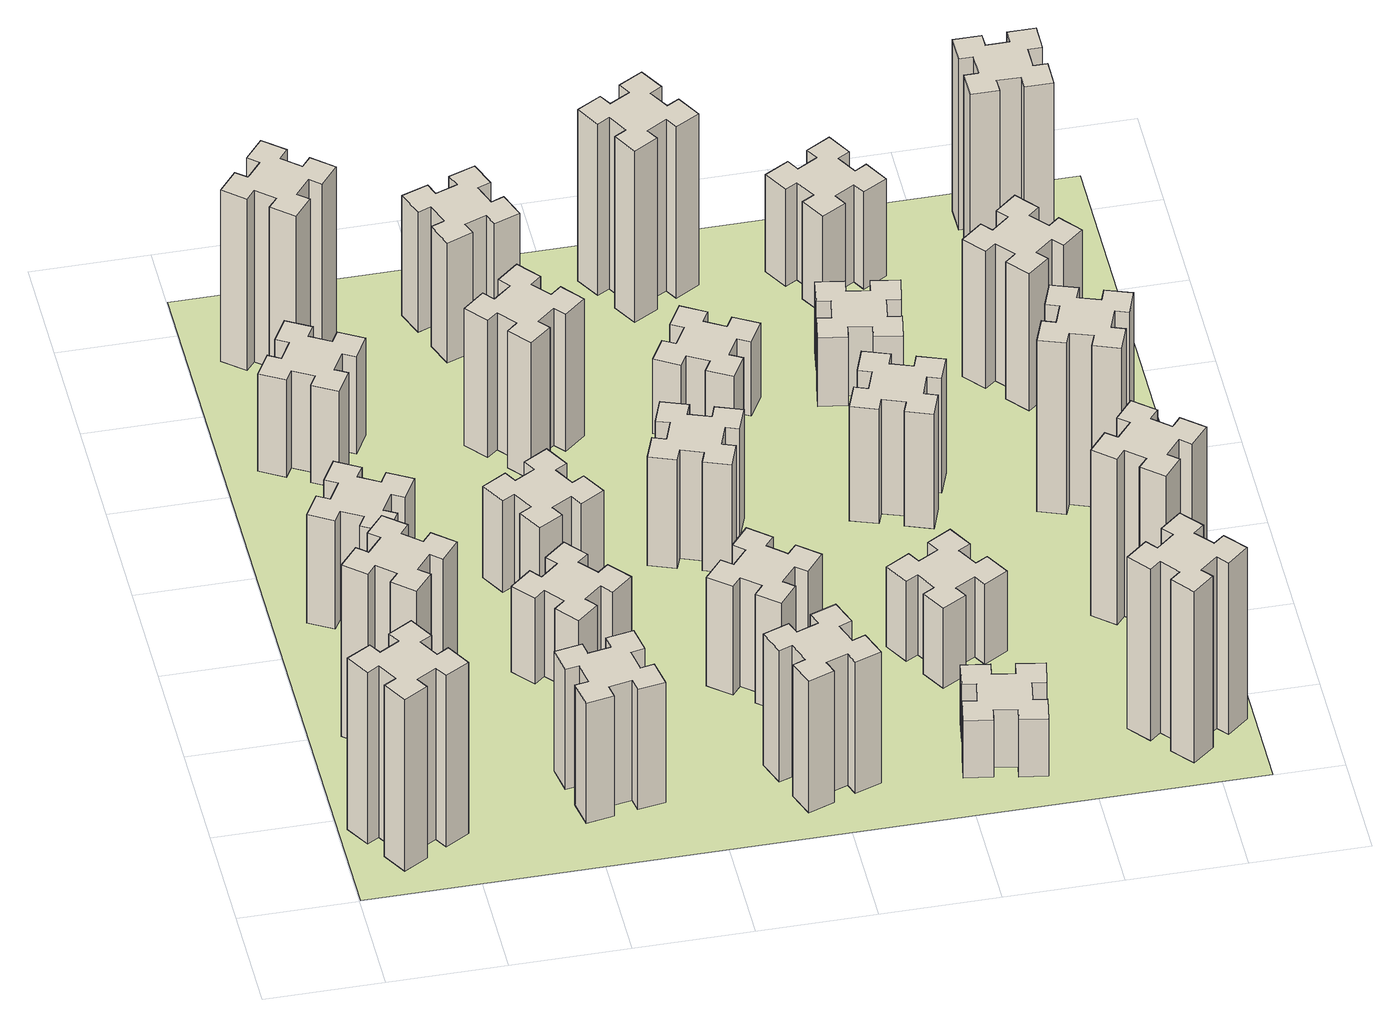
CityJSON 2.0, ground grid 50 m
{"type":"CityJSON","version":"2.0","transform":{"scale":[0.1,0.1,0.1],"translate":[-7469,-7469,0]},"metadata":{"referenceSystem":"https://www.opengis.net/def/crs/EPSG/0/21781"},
"CityObjects":{
"building1":{"type":"Building","attributes":{"class":"1000","function":"1000","usage":"1000","yearOfConstruction":2016,"roofType":"1000","measuredHeight":90,"storeysAboveGround":30,"storeysBelowGround":0},"geometry":[{"type":"Solid","lod":"1","boundaries":[[[[0,1,2,3,4,5,6,7,8,9,10,11,12,13,14,15,16,17,18,19]],[[17,16,20,21]],[[16,15,22,20]],[[15,14,23,22]],[[14,13,24,23]],[[13,12,25,24]],[[12,11,26,25]],[[11,10,27,26]],[[10,9,28,27]],[[9,8,29,28]],[[8,7,30,29]],[[7,6,31,30]],[[6,5,32,31]],[[5,4,33,32]],[[4,3,34,33]],[[3,2,35,34]],[[2,1,36,35]],[[1,0,37,36]],[[0,19,38,37]],[[19,18,39,38]],[[18,17,21,39]],[[24,25,26,27,28,29,30,31,32,33,34,35,36,37,38,39,21,20,22,23]]]]}]},
"building2":{"type":"Building","attributes":{"class":"1000","function":"1000","usage":"1000","yearOfConstruction":2016,"roofType":"1000","measuredHeight":90,"storeysAboveGround":30,"storeysBelowGround":0},"geometry":[{"type":"Solid","lod":"1","boundaries":[[[[40,41,42,43,44,45,46,47,48,49,50,51,52,53,54,55,56,57,58,59]],[[57,56,60,61]],[[56,55,62,60]],[[55,54,63,62]],[[54,53,64,63]],[[53,52,65,64]],[[52,51,66,65]],[[51,50,67,66]],[[50,49,68,67]],[[49,48,69,68]],[[48,47,70,69]],[[47,46,71,70]],[[46,45,72,71]],[[45,44,73,72]],[[44,43,74,73]],[[43,42,75,74]],[[42,41,76,75]],[[41,40,77,76]],[[40,59,78,77]],[[59,58,79,78]],[[58,57,61,79]],[[64,65,66,67,68,69,70,71,72,73,74,75,76,77,78,79,61,60,62,63]]]]}]},
"building3":{"type":"Building","attributes":{"class":"1000","function":"1000","usage":"1000","yearOfConstruction":2016,"roofType":"1000","measuredHeight":57,"storeysAboveGround":30,"storeysBelowGround":0},"geometry":[{"type":"Solid","lod":"1","boundaries":[[[[80,81,82,83,84,85,86,87,88,89,90,91,92,93,94,95,96,97,98,99]],[[97,96,100,101]],[[96,95,102,100]],[[95,94,103,102]],[[94,93,104,103]],[[93,92,105,104]],[[92,91,106,105]],[[91,90,107,106]],[[90,89,108,107]],[[89,88,109,108]],[[88,87,110,109]],[[87,86,111,110]],[[86,85,112,111]],[[85,84,113,112]],[[84,83,114,113]],[[83,82,115,114]],[[82,81,116,115]],[[81,80,117,116]],[[80,99,118,117]],[[99,98,119,118]],[[98,97,101,119]],[[104,105,106,107,108,109,110,111,112,113,114,115,116,117,118,119,101,100,102,103]]]]}]},
"building4":{"type":"Building","attributes":{"class":"1000","function":"1000","usage":"1000","yearOfConstruction":2016,"roofType":"1000","measuredHeight":51,"storeysAboveGround":30,"storeysBelowGround":0},"geometry":[{"type":"Solid","lod":"1","boundaries":[[[[120,121,122,123,124,125,126,127,128,129,130,131,132,133,134,135,136,137,138,139]],[[137,136,140,141]],[[136,135,142,140]],[[135,134,143,142]],[[134,133,144,143]],[[133,132,145,144]],[[132,131,146,145]],[[131,130,147,146]],[[130,129,148,147]],[[129,128,149,148]],[[128,127,150,149]],[[127,126,151,150]],[[126,125,152,151]],[[125,124,153,152]],[[124,123,154,153]],[[123,122,155,154]],[[122,121,156,155]],[[121,120,157,156]],[[120,139,158,157]],[[139,138,159,158]],[[138,137,141,159]],[[144,145,146,147,148,149,150,151,152,153,154,155,156,157,158,159,141,140,142,143]]]]}]},
"building5":{"type":"Building","attributes":{"class":"1000","function":"1000","usage":"1000","yearOfConstruction":2016,"roofType":"1000","measuredHeight":63,"storeysAboveGround":30,"storeysBelowGround":0},"geometry":[{"type":"Solid","lod":"1","boundaries":[[[[160,161,162,163,164,165,166,167,168,169,170,171,172,173,174,175,176,177,178,179]],[[177,176,180,181]],[[176,175,182,180]],[[175,174,183,182]],[[174,173,184,183]],[[173,172,185,184]],[[172,171,186,185]],[[171,170,187,186]],[[170,169,188,187]],[[169,168,189,188]],[[168,167,190,189]],[[167,166,191,190]],[[166,165,192,191]],[[165,164,193,192]],[[164,163,194,193]],[[163,162,195,194]],[[162,161,196,195]],[[161,160,197,196]],[[160,179,198,197]],[[179,178,199,198]],[[178,177,181,199]],[[184,185,186,187,188,189,190,191,192,193,194,195,196,197,198,199,181,180,182,183]]]]}]},
"building6":{"type":"Building","attributes":{"class":"1000","function":"1000","usage":"1000","yearOfConstruction":2016,"roofType":"1000","measuredHeight":90,"storeysAboveGround":30,"storeysBelowGround":0},"geometry":[{"type":"Solid","lod":"1","boundaries":[[[[200,201,202,203,204,205,206,207,208,209,210,211,212,213,214,215,216,217,218,219]],[[217,216,220,221]],[[216,215,222,220]],[[215,214,223,222]],[[214,213,224,223]],[[213,212,225,224]],[[212,211,226,225]],[[211,210,227,226]],[[210,209,228,227]],[[209,208,229,228]],[[208,207,230,229]],[[207,206,231,230]],[[206,205,232,231]],[[205,204,233,232]],[[204,203,234,233]],[[203,202,235,234]],[[202,201,236,235]],[[201,200,237,236]],[[200,219,238,237]],[[219,218,239,238]],[[218,217,221,239]],[[224,225,226,227,228,229,230,231,232,233,234,235,236,237,238,239,221,220,222,223]]]]}]},
"building7":{"type":"Building","attributes":{"class":"1000","function":"1000","usage":"1000","yearOfConstruction":2016,"roofType":"1000","measuredHeight":45,"storeysAboveGround":30,"storeysBelowGround":0},"geometry":[{"type":"Solid","lod":"1","boundaries":[[[[240,241,242,243,244,245,246,247,248,249,250,251,252,253,254,255,256,257,258,259]],[[257,256,260,261]],[[256,255,262,260]],[[255,254,263,262]],[[254,253,264,263]],[[253,252,265,264]],[[252,251,266,265]],[[251,250,267,266]],[[250,249,268,267]],[[249,248,269,268]],[[248,247,270,269]],[[247,246,271,270]],[[246,245,272,271]],[[245,244,273,272]],[[244,243,274,273]],[[243,242,275,274]],[[242,241,276,275]],[[241,240,277,276]],[[240,259,278,277]],[[259,258,279,278]],[[258,257,261,279]],[[264,265,266,267,268,269,270,271,272,273,274,275,276,277,278,279,261,260,262,263]]]]}]},
"building8":{"type":"Building","attributes":{"class":"1000","function":"1000","usage":"1000","yearOfConstruction":2016,"roofType":"1000","measuredHeight":48,"storeysAboveGround":30,"storeysBelowGround":0},"geometry":[{"type":"Solid","lod":"1","boundaries":[[[[280,281,282,283,284,285,286,287,288,289,290,291,292,293,294,295,296,297,298,299]],[[297,296,300,301]],[[296,295,302,300]],[[295,294,303,302]],[[294,293,304,303]],[[293,292,305,304]],[[292,291,306,305]],[[291,290,307,306]],[[290,289,308,307]],[[289,288,309,308]],[[288,287,310,309]],[[287,286,311,310]],[[286,285,312,311]],[[285,284,313,312]],[[284,283,314,313]],[[283,282,315,314]],[[282,281,316,315]],[[281,280,317,316]],[[280,299,318,317]],[[299,298,319,318]],[[298,297,301,319]],[[304,305,306,307,308,309,310,311,312,313,314,315,316,317,318,319,301,300,302,303]]]]}]},
"building9":{"type":"Building","attributes":{"class":"1000","function":"1000","usage":"1000","yearOfConstruction":2016,"roofType":"1000","measuredHeight":72,"storeysAboveGround":30,"storeysBelowGround":0},"geometry":[{"type":"Solid","lod":"1","boundaries":[[[[320,321,322,323,324,325,326,327,328,329,330,331,332,333,334,335,336,337,338,339]],[[337,336,340,341]],[[336,335,342,340]],[[335,334,343,342]],[[334,333,344,343]],[[333,332,345,344]],[[332,331,346,345]],[[331,330,347,346]],[[330,329,348,347]],[[329,328,349,348]],[[328,327,350,349]],[[327,326,351,350]],[[326,325,352,351]],[[325,324,353,352]],[[324,323,354,353]],[[323,322,355,354]],[[322,321,356,355]],[[321,320,357,356]],[[320,339,358,357]],[[339,338,359,358]],[[338,337,341,359]],[[344,345,346,347,348,349,350,351,352,353,354,355,356,357,358,359,341,340,342,343]]]]}]},
"building10":{"type":"Building","attributes":{"class":"1000","function":"1000","usage":"1000","yearOfConstruction":2016,"roofType":"1000","measuredHeight":69,"storeysAboveGround":30,"storeysBelowGround":0},"geometry":[{"type":"Solid","lod":"1","boundaries":[[[[360,361,362,363,364,365,366,367,368,369,370,371,372,373,374,375,376,377,378,379]],[[377,376,380,381]],[[376,375,382,380]],[[375,374,383,382]],[[374,373,384,383]],[[373,372,385,384]],[[372,371,386,385]],[[371,370,387,386]],[[370,369,388,387]],[[369,368,389,388]],[[368,367,390,389]],[[367,366,391,390]],[[366,365,392,391]],[[365,364,393,392]],[[364,363,394,393]],[[363,362,395,394]],[[362,361,396,395]],[[361,360,397,396]],[[360,379,398,397]],[[379,378,399,398]],[[378,377,381,399]],[[384,385,386,387,388,389,390,391,392,393,394,395,396,397,398,399,381,380,382,383]]]]}]},
"building11":{"type":"Building","attributes":{"class":"1000","function":"1000","usage":"1000","yearOfConstruction":2016,"roofType":"1000","measuredHeight":63,"storeysAboveGround":30,"storeysBelowGround":0},"geometry":[{"type":"Solid","lod":"1","boundaries":[[[[400,401,402,403,404,405,406,407,408,409,410,411,412,413,414,415,416,417,418,419]],[[417,416,420,421]],[[416,415,422,420]],[[415,414,423,422]],[[414,413,424,423]],[[413,412,425,424]],[[412,411,426,425]],[[411,410,427,426]],[[410,409,428,427]],[[409,408,429,428]],[[408,407,430,429]],[[407,406,431,430]],[[406,405,432,431]],[[405,404,433,432]],[[404,403,434,433]],[[403,402,435,434]],[[402,401,436,435]],[[401,400,437,436]],[[400,419,438,437]],[[419,418,439,438]],[[418,417,421,439]],[[424,425,426,427,428,429,430,431,432,433,434,435,436,437,438,439,421,420,422,423]]]]}]},
"building12":{"type":"Building","attributes":{"class":"1000","function":"1000","usage":"1000","yearOfConstruction":2016,"roofType":"1000","measuredHeight":57,"storeysAboveGround":30,"storeysBelowGround":0},"geometry":[{"type":"Solid","lod":"1","boundaries":[[[[440,441,442,443,444,445,446,447,448,449,450,451,452,453,454,455,456,457,458,459]],[[457,456,460,461]],[[456,455,462,460]],[[455,454,463,462]],[[454,453,464,463]],[[453,452,465,464]],[[452,451,466,465]],[[451,450,467,466]],[[450,449,468,467]],[[449,448,469,468]],[[448,447,470,469]],[[447,446,471,470]],[[446,445,472,471]],[[445,444,473,472]],[[444,443,474,473]],[[443,442,475,474]],[[442,441,476,475]],[[441,440,477,476]],[[440,459,478,477]],[[459,458,479,478]],[[458,457,461,479]],[[464,465,466,467,468,469,470,471,472,473,474,475,476,477,478,479,461,460,462,463]]]]}]},
"building13":{"type":"Building","attributes":{"class":"1000","function":"1000","usage":"1000","yearOfConstruction":2016,"roofType":"1000","measuredHeight":57,"storeysAboveGround":30,"storeysBelowGround":0},"geometry":[{"type":"Solid","lod":"1","boundaries":[[[[480,481,482,483,484,485,486,487,488,489,490,491,492,493,494,495,496,497,498,499]],[[497,496,500,501]],[[496,495,502,500]],[[495,494,503,502]],[[494,493,504,503]],[[493,492,505,504]],[[492,491,506,505]],[[491,490,507,506]],[[490,489,508,507]],[[489,488,509,508]],[[488,487,510,509]],[[487,486,511,510]],[[486,485,512,511]],[[485,484,513,512]],[[484,483,514,513]],[[483,482,515,514]],[[482,481,516,515]],[[481,480,517,516]],[[480,499,518,517]],[[499,498,519,518]],[[498,497,501,519]],[[504,505,506,507,508,509,510,511,512,513,514,515,516,517,518,519,501,500,502,503]]]]}]},
"building14":{"type":"Building","attributes":{"class":"1000","function":"1000","usage":"1000","yearOfConstruction":2016,"roofType":"1000","measuredHeight":39,"storeysAboveGround":30,"storeysBelowGround":0},"geometry":[{"type":"Solid","lod":"1","boundaries":[[[[520,521,522,523,524,525,526,527,528,529,530,531,532,533,534,535,536,537,538,539]],[[537,536,540,541]],[[536,535,542,540]],[[535,534,543,542]],[[534,533,544,543]],[[533,532,545,544]],[[532,531,546,545]],[[531,530,547,546]],[[530,529,548,547]],[[529,528,549,548]],[[528,527,550,549]],[[527,526,551,550]],[[526,525,552,551]],[[525,524,553,552]],[[524,523,554,553]],[[523,522,555,554]],[[522,521,556,555]],[[521,520,557,556]],[[520,539,558,557]],[[539,538,559,558]],[[538,537,541,559]],[[544,545,546,547,548,549,550,551,552,553,554,555,556,557,558,559,541,540,542,543]]]]}]},
"building15":{"type":"Building","attributes":{"class":"1000","function":"1000","usage":"1000","yearOfConstruction":2016,"roofType":"1000","measuredHeight":30,"storeysAboveGround":30,"storeysBelowGround":0},"geometry":[{"type":"Solid","lod":"1","boundaries":[[[[560,561,562,563,564,565,566,567,568,569,570,571,572,573,574,575,576,577,578,579]],[[577,576,580,581]],[[576,575,582,580]],[[575,574,583,582]],[[574,573,584,583]],[[573,572,585,584]],[[572,571,586,585]],[[571,570,587,586]],[[570,569,588,587]],[[569,568,589,588]],[[568,567,590,589]],[[567,566,591,590]],[[566,565,592,591]],[[565,564,593,592]],[[564,563,594,593]],[[563,562,595,594]],[[562,561,596,595]],[[561,560,597,596]],[[560,579,598,597]],[[579,578,599,598]],[[578,577,581,599]],[[584,585,586,587,588,589,590,591,592,593,594,595,596,597,598,599,581,580,582,583]]]]}]},
"building16":{"type":"Building","attributes":{"class":"1000","function":"1000","usage":"1000","yearOfConstruction":2016,"roofType":"1000","measuredHeight":90,"storeysAboveGround":30,"storeysBelowGround":0},"geometry":[{"type":"Solid","lod":"1","boundaries":[[[[600,601,602,603,604,605,606,607,608,609,610,611,612,613,614,615,616,617,618,619]],[[617,616,620,621]],[[616,615,622,620]],[[615,614,623,622]],[[614,613,624,623]],[[613,612,625,624]],[[612,611,626,625]],[[611,610,627,626]],[[610,609,628,627]],[[609,608,629,628]],[[608,607,630,629]],[[607,606,631,630]],[[606,605,632,631]],[[605,604,633,632]],[[604,603,634,633]],[[603,602,635,634]],[[602,601,636,635]],[[601,600,637,636]],[[600,619,638,637]],[[619,618,639,638]],[[618,617,621,639]],[[624,625,626,627,628,629,630,631,632,633,634,635,636,637,638,639,621,620,622,623]]]]}]},
"building17":{"type":"Building","attributes":{"class":"1000","function":"1000","usage":"1000","yearOfConstruction":2016,"roofType":"1000","measuredHeight":42,"storeysAboveGround":30,"storeysBelowGround":0},"geometry":[{"type":"Solid","lod":"1","boundaries":[[[[640,641,642,643,644,645,646,647,648,649,650,651,652,653,654,655,656,657,658,659]],[[657,656,660,661]],[[656,655,662,660]],[[655,654,663,662]],[[654,653,664,663]],[[653,652,665,664]],[[652,651,666,665]],[[651,650,667,666]],[[650,649,668,667]],[[649,648,669,668]],[[648,647,670,669]],[[647,646,671,670]],[[646,645,672,671]],[[645,644,673,672]],[[644,643,674,673]],[[643,642,675,674]],[[642,641,676,675]],[[641,640,677,676]],[[640,659,678,677]],[[659,658,679,678]],[[658,657,661,679]],[[664,665,666,667,668,669,670,671,672,673,674,675,676,677,678,679,661,660,662,663]]]]}]},
"building18":{"type":"Building","attributes":{"class":"1000","function":"1000","usage":"1000","yearOfConstruction":2016,"roofType":"1000","measuredHeight":60,"storeysAboveGround":30,"storeysBelowGround":0},"geometry":[{"type":"Solid","lod":"1","boundaries":[[[[680,681,682,683,684,685,686,687,688,689,690,691,692,693,694,695,696,697,698,699]],[[697,696,700,701]],[[696,695,702,700]],[[695,694,703,702]],[[694,693,704,703]],[[693,692,705,704]],[[692,691,706,705]],[[691,690,707,706]],[[690,689,708,707]],[[689,688,709,708]],[[688,687,710,709]],[[687,686,711,710]],[[686,685,712,711]],[[685,684,713,712]],[[684,683,714,713]],[[683,682,715,714]],[[682,681,716,715]],[[681,680,717,716]],[[680,699,718,717]],[[699,698,719,718]],[[698,697,701,719]],[[704,705,706,707,708,709,710,711,712,713,714,715,716,717,718,719,701,700,702,703]]]]}]},
"building19":{"type":"Building","attributes":{"class":"1000","function":"1000","usage":"1000","yearOfConstruction":2016,"roofType":"1000","measuredHeight":36,"storeysAboveGround":30,"storeysBelowGround":0},"geometry":[{"type":"Solid","lod":"1","boundaries":[[[[720,721,722,723,724,725,726,727,728,729,730,731,732,733,734,735,736,737,738,739]],[[737,736,740,741]],[[736,735,742,740]],[[735,734,743,742]],[[734,733,744,743]],[[733,732,745,744]],[[732,731,746,745]],[[731,730,747,746]],[[730,729,748,747]],[[729,728,749,748]],[[728,727,750,749]],[[727,726,751,750]],[[726,725,752,751]],[[725,724,753,752]],[[724,723,754,753]],[[723,722,755,754]],[[722,721,756,755]],[[721,720,757,756]],[[720,739,758,757]],[[739,738,759,758]],[[738,737,741,759]],[[744,745,746,747,748,749,750,751,752,753,754,755,756,757,758,759,741,740,742,743]]]]}]},
"building20":{"type":"Building","attributes":{"class":"1000","function":"1000","usage":"1000","yearOfConstruction":2016,"roofType":"1000","measuredHeight":90,"storeysAboveGround":30,"storeysBelowGround":0},"geometry":[{"type":"Solid","lod":"1","boundaries":[[[[760,761,762,763,764,765,766,767,768,769,770,771,772,773,774,775,776,777,778,779]],[[777,776,780,781]],[[776,775,782,780]],[[775,774,783,782]],[[774,773,784,783]],[[773,772,785,784]],[[772,771,786,785]],[[771,770,787,786]],[[770,769,788,787]],[[769,768,789,788]],[[768,767,790,789]],[[767,766,791,790]],[[766,765,792,791]],[[765,764,793,792]],[[764,763,794,793]],[[763,762,795,794]],[[762,761,796,795]],[[761,760,797,796]],[[760,779,798,797]],[[779,778,799,798]],[[778,777,781,799]],[[784,785,786,787,788,789,790,791,792,793,794,795,796,797,798,799,781,780,782,783]]]]}]},
"building21":{"type":"Building","attributes":{"class":"1000","function":"1000","usage":"1000","yearOfConstruction":2016,"roofType":"1000","measuredHeight":51,"storeysAboveGround":30,"storeysBelowGround":0},"geometry":[{"type":"Solid","lod":"1","boundaries":[[[[800,801,802,803,804,805,806,807,808,809,810,811,812,813,814,815,816,817,818,819]],[[817,816,820,821]],[[816,815,822,820]],[[815,814,823,822]],[[814,813,824,823]],[[813,812,825,824]],[[812,811,826,825]],[[811,810,827,826]],[[810,809,828,827]],[[809,808,829,828]],[[808,807,830,829]],[[807,806,831,830]],[[806,805,832,831]],[[805,804,833,832]],[[804,803,834,833]],[[803,802,835,834]],[[802,801,836,835]],[[801,800,837,836]],[[800,819,838,837]],[[819,818,839,838]],[[818,817,821,839]],[[824,825,826,827,828,829,830,831,832,833,834,835,836,837,838,839,821,820,822,823]]]]}]},
"building22":{"type":"Building","attributes":{"class":"1000","function":"1000","usage":"1000","yearOfConstruction":2016,"roofType":"1000","measuredHeight":87,"storeysAboveGround":30,"storeysBelowGround":0},"geometry":[{"type":"Solid","lod":"1","boundaries":[[[[840,841,842,843,844,845,846,847,848,849,850,851,852,853,854,855,856,857,858,859]],[[857,856,860,861]],[[856,855,862,860]],[[855,854,863,862]],[[854,853,864,863]],[[853,852,865,864]],[[852,851,866,865]],[[851,850,867,866]],[[850,849,868,867]],[[849,848,869,868]],[[848,847,870,869]],[[847,846,871,870]],[[846,845,872,871]],[[845,844,873,872]],[[844,843,874,873]],[[843,842,875,874]],[[842,841,876,875]],[[841,840,877,876]],[[840,859,878,877]],[[859,858,879,878]],[[858,857,861,879]],[[864,865,866,867,868,869,870,871,872,873,874,875,876,877,878,879,861,860,862,863]]]]}]},
"building23":{"type":"Building","attributes":{"class":"1000","function":"1000","usage":"1000","yearOfConstruction":2016,"roofType":"1000","measuredHeight":90,"storeysAboveGround":30,"storeysBelowGround":0},"geometry":[{"type":"Solid","lod":"1","boundaries":[[[[880,881,882,883,884,885,886,887,888,889,890,891,892,893,894,895,896,897,898,899]],[[897,896,900,901]],[[896,895,902,900]],[[895,894,903,902]],[[894,893,904,903]],[[893,892,905,904]],[[892,891,906,905]],[[891,890,907,906]],[[890,889,908,907]],[[889,888,909,908]],[[888,887,910,909]],[[887,886,911,910]],[[886,885,912,911]],[[885,884,913,912]],[[884,883,914,913]],[[883,882,915,914]],[[882,881,916,915]],[[881,880,917,916]],[[880,899,918,917]],[[899,898,919,918]],[[898,897,901,919]],[[904,905,906,907,908,909,910,911,912,913,914,915,916,917,918,919,901,900,902,903]]]]}]},
"building24":{"type":"Building","attributes":{"class":"1000","function":"1000","usage":"1000","yearOfConstruction":2016,"roofType":"1000","measuredHeight":72,"storeysAboveGround":30,"storeysBelowGround":0},"geometry":[{"type":"Solid","lod":"1","boundaries":[[[[920,921,922,923,924,925,926,927,928,929,930,931,932,933,934,935,936,937,938,939]],[[937,936,940,941]],[[936,935,942,940]],[[935,934,943,942]],[[934,933,944,943]],[[933,932,945,944]],[[932,931,946,945]],[[931,930,947,946]],[[930,929,948,947]],[[929,928,949,948]],[[928,927,950,949]],[[927,926,951,950]],[[926,925,952,951]],[[925,924,953,952]],[[924,923,954,953]],[[923,922,955,954]],[[922,921,956,955]],[[921,920,957,956]],[[920,939,958,957]],[[939,938,959,958]],[[938,937,941,959]],[[944,945,946,947,948,949,950,951,952,953,954,955,956,957,958,959,941,940,942,943]]]]}]},
"building25":{"type":"Building","attributes":{"class":"1000","function":"1000","usage":"1000","yearOfConstruction":2016,"roofType":"1000","measuredHeight":90,"storeysAboveGround":30,"storeysBelowGround":0},"geometry":[{"type":"Solid","lod":"1","boundaries":[[[[960,961,962,963,964,965,966,967,968,969,970,971,972,973,974,975,976,977,978,979]],[[977,976,980,981]],[[976,975,982,980]],[[975,974,983,982]],[[974,973,984,983]],[[973,972,985,984]],[[972,971,986,985]],[[971,970,987,986]],[[970,969,988,987]],[[969,968,989,988]],[[968,967,990,989]],[[967,966,991,990]],[[966,965,992,991]],[[965,964,993,992]],[[964,963,994,993]],[[963,962,995,994]],[[962,961,996,995]],[[961,960,997,996]],[[960,979,998,997]],[[979,978,999,998]],[[978,977,981,999]],[[984,985,986,987,988,989,990,991,992,993,994,995,996,997,998,999,981,980,982,983]]]]}]},
"landuse1":{"type":"LandUse","attributes":{"name":"plot1","function":"1010"},"geometry":[{"type":"MultiSurface","lod":"1","boundaries":[[[1000,1001,1002,1003]]]}]}
},
"vertices":[
[155,364,0],[205,277,0],[153,247,0],[213,143,0],[317,203,0],[287,255,0],[374,305,0],[404,253,0],[508,313,0],[448,417,0],[396,387,0],[346,474,0],[398,504,0],[338,608,0],[234,548,0],[264,496,0],[177,446,0],[147,498,0],[43,438,0],[103,334,0],[177,446,900],[147,498,900],[264,496,900],[234,548,900],[338,608,900],[398,504,900],[346,474,900],[396,387,900],[448,417,900],[508,313,900],[404,253,900],[374,305,900],[287,255,900],[317,203,900],[213,143,900],[153,247,900],[205,277,900],[155,364,900],[103,334,900],[43,438,900],
[484,1067,0],[408,1132,0],[446,1178,0],[354,1255,0],[277,1163,0],[323,1124,0],[259,1048,0],[213,1086,0],[136,994,0],[228,917,0],[266,963,0],[343,899,0],[304,853,0],[396,776,0],[473,868,0],[427,906,0],[492,983,0],[538,944,0],[615,1036,0],[523,1113,0],[492,983,900],[538,944,900],[427,906,900],[473,868,900],[396,776,900],[304,853,900],[343,899,900],[266,963,900],[228,917,900],[136,994,900],[213,1086,900],[259,1048,900],[323,1124,900],[277,1163,900],[354,1255,900],[446,1178,900],[408,1132,900],[484,1067,900],[523,1113,900],[615,1036,900],
[474,1826,0],[387,1876,0],[417,1928,0],[313,1988,0],[253,1884,0],[305,1854,0],[255,1767,0],[203,1797,0],[143,1693,0],[247,1633,0],[277,1685,0],[364,1635,0],[334,1583,0],[438,1523,0],[498,1627,0],[446,1657,0],[496,1744,0],[548,1714,0],[608,1818,0],[504,1878,0],[496,1744,570],[548,1714,570],[446,1657,570],[498,1627,570],[438,1523,570],[334,1583,570],[364,1635,570],[277,1685,570],[247,1633,570],[143,1693,570],[203,1797,570],[255,1767,570],[305,1854,570],[253,1884,570],[313,1988,570],[417,1928,570],[387,1876,570],[474,1826,570],[504,1878,570],[608,1818,570],
[446,2597,0],[496,2684,0],[548,2654,0],[608,2758,0],[504,2818,0],[474,2766,0],[387,2816,0],[417,2868,0],[313,2928,0],[253,2824,0],[305,2794,0],[255,2707,0],[203,2737,0],[143,2633,0],[247,2573,0],[277,2625,0],[364,2575,0],[334,2523,0],[438,2463,0],[498,2567,0],[364,2575,510],[334,2523,510],[277,2625,510],[247,2573,510],[143,2633,510],[203,2737,510],[255,2707,510],[305,2794,510],[253,2824,510],[313,2928,510],[417,2868,510],[387,2816,510],[474,2766,510],[504,2818,510],[608,2758,510],[548,2654,510],[496,2684,510],[446,2597,510],[498,2567,510],[438,2463,510],
[1085,358,0],[1184,376,0],[1194,317,0],[1312,337,0],[1291,456,0],[1232,445,0],[1215,544,0],[1274,554,0],[1253,672,0],[1135,651,0],[1145,592,0],[1047,575,0],[1037,634,0],[918,613,0],[939,495,0],[998,505,0],[1016,407,0],[957,397,0],[977,278,0],[1096,299,0],[1016,407,630],[957,397,630],[998,505,630],[939,495,630],[918,613,630],[1037,634,630],[1047,575,630],[1145,592,630],[1135,651,630],[1253,672,630],[1274,554,630],[1215,544,630],[1232,445,630],[1291,456,630],[1312,337,630],[1194,317,630],[1184,376,630],[1085,358,630],[1096,299,630],[977,278,630],
[484,3387,0],[408,3452,0],[446,3498,0],[354,3575,0],[277,3483,0],[323,3444,0],[259,3368,0],[213,3406,0],[136,3314,0],[228,3237,0],[266,3283,0],[343,3219,0],[304,3173,0],[396,3096,0],[473,3188,0],[427,3226,0],[492,3303,0],[538,3264,0],[615,3356,0],[523,3433,0],[492,3303,900],[538,3264,900],[427,3226,900],[473,3188,900],[396,3096,900],[304,3173,900],[343,3219,900],[266,3283,900],[228,3237,900],[136,3314,900],[213,3406,900],[259,3368,900],[323,3444,900],[277,3483,900],[354,3575,900],[446,3498,900],[408,3452,900],[484,3387,900],[523,3433,900],[615,3356,900],
[1083,1332,0],[1006,1267,0],[968,1313,0],[876,1236,0],[953,1144,0],[999,1183,0],[1063,1106,0],[1017,1068,0],[1094,976,0],[1186,1053,0],[1148,1099,0],[1224,1163,0],[1263,1117,0],[1355,1194,0],[1278,1286,0],[1232,1248,0],[1167,1324,0],[1213,1363,0],[1136,1455,0],[1044,1378,0],[1167,1324,450],[1213,1363,450],[1232,1248,450],[1278,1286,450],[1355,1194,450],[1263,1117,450],[1224,1163,450],[1148,1099,450],[1186,1053,450],[1094,976,450],[1017,1068,450],[1063,1106,450],[999,1183,450],[953,1144,450],[876,1236,450],[968,1313,450],[1006,1267,450],[1083,1332,450],[1044,1378,450],[1136,1455,450],
[995,1744,0],[1045,1657,0],[993,1627,0],[1053,1523,0],[1157,1583,0],[1127,1635,0],[1214,1685,0],[1244,1633,0],[1348,1693,0],[1288,1797,0],[1236,1767,0],[1186,1854,0],[1238,1884,0],[1178,1988,0],[1074,1928,0],[1104,1876,0],[1017,1826,0],[987,1878,0],[883,1818,0],[943,1714,0],[1017,1826,480],[987,1878,480],[1104,1876,480],[1074,1928,480],[1178,1988,480],[1238,1884,480],[1186,1854,480],[1236,1767,480],[1288,1797,480],[1348,1693,480],[1244,1633,480],[1214,1685,480],[1127,1635,480],[1157,1583,480],[1053,1523,480],[993,1627,480],[1045,1657,480],[995,1744,480],[943,1714,480],[883,1818,480],
[1099,2563,0],[1163,2486,0],[1117,2448,0],[1194,2356,0],[1286,2433,0],[1248,2479,0],[1324,2543,0],[1363,2497,0],[1455,2574,0],[1378,2666,0],[1332,2628,0],[1267,2704,0],[1313,2743,0],[1236,2835,0],[1144,2758,0],[1183,2712,0],[1106,2647,0],[1068,2693,0],[976,2616,0],[1053,2524,0],[1106,2647,720],[1068,2693,720],[1183,2712,720],[1144,2758,720],[1236,2835,720],[1313,2743,720],[1267,2704,720],[1332,2628,720],[1378,2666,720],[1455,2574,720],[1363,2497,720],[1324,2543,720],[1248,2479,720],[1286,2433,720],[1194,2356,720],[1117,2448,720],[1163,2486,720],[1099,2563,720],[1053,2524,720],[976,2616,720],
[1965,496,0],[1871,462,0],[1850,518,0],[1737,477,0],[1779,364,0],[1835,385,0],[1869,291,0],[1813,270,0],[1854,157,0],[1967,199,0],[1946,255,0],[2040,289,0],[2060,233,0],[2173,274,0],[2132,387,0],[2076,366,0],[2042,460,0],[2098,480,0],[2057,593,0],[1944,552,0],[2042,460,690],[2098,480,690],[2076,366,690],[2132,387,690],[2173,274,690],[2060,233,690],[2040,289,690],[1946,255,690],[1967,199,690],[1854,157,690],[1813,270,690],[1869,291,690],[1835,385,690],[1779,364,690],[1737,477,690],[1850,518,690],[1871,462,690],[1965,496,690],[1944,552,690],[2057,593,690],
[1125,3456,0],[1031,3422,0],[1010,3478,0],[897,3437,0],[939,3324,0],[995,3345,0],[1029,3251,0],[973,3230,0],[1014,3117,0],[1127,3159,0],[1106,3215,0],[1200,3249,0],[1220,3193,0],[1333,3234,0],[1292,3347,0],[1236,3326,0],[1202,3420,0],[1258,3440,0],[1217,3553,0],[1104,3512,0],[1202,3420,630],[1258,3440,630],[1236,3326,630],[1292,3347,630],[1333,3234,630],[1220,3193,630],[1200,3249,630],[1106,3215,630],[1127,3159,630],[1014,3117,630],[973,3230,630],[1029,3251,630],[995,3345,630],[939,3324,630],[897,3437,630],[1010,3478,630],[1031,3422,630],[1125,3456,630],[1104,3512,630],[1217,3553,630],
[1803,1124,0],[1739,1048,0],[1693,1086,0],[1616,994,0],[1708,917,0],[1746,963,0],[1823,899,0],[1784,853,0],[1876,776,0],[1953,868,0],[1907,906,0],[1972,983,0],[2018,944,0],[2095,1036,0],[2003,1113,0],[1964,1067,0],[1888,1132,0],[1926,1178,0],[1834,1255,0],[1757,1163,0],[1888,1132,570],[1926,1178,570],[1964,1067,570],[2003,1113,570],[2095,1036,570],[2018,944,570],[1972,983,570],[1907,906,570],[1953,868,570],[1876,776,570],[1784,853,570],[1823,899,570],[1746,963,570],[1708,917,570],[1616,994,570],[1693,1086,570],[1739,1048,570],[1803,1124,570],[1757,1163,570],[1834,1255,570],
[1842,1771,0],[1876,1865,0],[1932,1844,0],[1973,1957,0],[1860,1998,0],[1840,1942,0],[1746,1976,0],[1767,2032,0],[1654,2073,0],[1613,1960,0],[1669,1940,0],[1635,1846,0],[1579,1867,0],[1537,1754,0],[1650,1713,0],[1671,1769,0],[1765,1735,0],[1744,1679,0],[1857,1637,0],[1898,1750,0],[1765,1735,570],[1744,1679,570],[1671,1769,570],[1650,1713,570],[1537,1754,570],[1579,1867,570],[1635,1846,570],[1669,1940,570],[1613,1960,570],[1654,2073,570],[1767,2032,570],[1746,1976,570],[1840,1942,570],[1860,1998,570],[1973,1957,570],[1932,1844,570],[1876,1865,570],[1842,1771,570],[1898,1750,570],[1857,1637,570],
[2026,2497,0],[2076,2584,0],[2128,2554,0],[2188,2658,0],[2084,2718,0],[2054,2666,0],[1967,2716,0],[1997,2768,0],[1893,2828,0],[1833,2724,0],[1885,2694,0],[1835,2607,0],[1783,2637,0],[1723,2533,0],[1827,2473,0],[1857,2525,0],[1944,2475,0],[1914,2423,0],[2018,2363,0],[2078,2467,0],[1944,2475,390],[1914,2423,390],[1857,2525,390],[1827,2473,390],[1723,2533,390],[1783,2637,390],[1835,2607,390],[1885,2694,390],[1833,2724,390],[1893,2828,390],[1997,2768,390],[1967,2716,390],[2054,2666,390],[2084,2718,390],[2188,2658,390],[2128,2554,390],[2076,2584,390],[2026,2497,390],[2078,2467,390],[2018,2363,390],
[2596,444,0],[2578,345,0],[2519,356,0],[2498,237,0],[2617,217,0],[2627,276,0],[2725,258,0],[2715,199,0],[2833,178,0],[2854,297,0],[2795,307,0],[2812,405,0],[2871,395,0],[2892,513,0],[2774,534,0],[2764,475,0],[2665,492,0],[2676,551,0],[2557,572,0],[2537,454,0],[2665,492,300],[2676,551,300],[2764,475,300],[2774,534,300],[2892,513,300],[2871,395,300],[2812,405,300],[2795,307,300],[2854,297,300],[2833,178,300],[2715,199,300],[2725,258,300],[2627,276,300],[2617,217,300],[2498,237,300],[2519,356,300],[2578,345,300],[2596,444,300],[2537,454,300],[2557,572,300],
[1844,3556,0],[1757,3506,0],[1727,3558,0],[1623,3498,0],[1683,3394,0],[1735,3424,0],[1785,3337,0],[1733,3307,0],[1793,3203,0],[1897,3263,0],[1867,3315,0],[1954,3365,0],[1984,3313,0],[2088,3373,0],[2028,3477,0],[1976,3447,0],[1926,3534,0],[1978,3564,0],[1918,3668,0],[1814,3608,0],[1926,3534,900],[1978,3564,900],[1976,3447,900],[2028,3477,900],[2088,3373,900],[1984,3313,900],[1954,3365,900],[1867,3315,900],[1897,3263,900],[1793,3203,900],[1733,3307,900],[1785,3337,900],[1735,3424,900],[1683,3394,900],[1623,3498,900],[1727,3558,900],[1757,3506,900],[1844,3556,900],[1814,3608,900],[1918,3668,900],
[2716,1027,0],[2666,1114,0],[2718,1144,0],[2658,1248,0],[2554,1188,0],[2584,1136,0],[2497,1086,0],[2467,1138,0],[2363,1078,0],[2423,974,0],[2475,1004,0],[2525,917,0],[2473,887,0],[2533,783,0],[2637,843,0],[2607,895,0],[2694,945,0],[2724,893,0],[2828,953,0],[2768,1057,0],[2694,945,420],[2724,893,420],[2607,895,420],[2637,843,420],[2533,783,420],[2473,887,420],[2525,917,420],[2475,1004,420],[2423,974,420],[2363,1078,420],[2467,1138,420],[2497,1086,420],[2584,1136,420],[2554,1188,420],[2658,1248,420],[2718,1144,420],[2666,1114,420],[2716,1027,420],[2768,1057,420],[2828,953,420],
[2682,1871,0],[2716,1965,0],[2772,1944,0],[2813,2057,0],[2700,2098,0],[2680,2042,0],[2586,2076,0],[2607,2132,0],[2494,2173,0],[2453,2060,0],[2509,2040,0],[2475,1946,0],[2419,1967,0],[2377,1854,0],[2490,1813,0],[2511,1869,0],[2605,1835,0],[2584,1779,0],[2697,1737,0],[2738,1850,0],[2605,1835,600],[2584,1779,600],[2511,1869,600],[2490,1813,600],[2377,1854,600],[2419,1967,600],[2475,1946,600],[2509,2040,600],[2453,2060,600],[2494,2173,600],[2607,2132,600],[2586,2076,600],[2680,2042,600],[2700,2098,600],[2813,2057,600],[2772,1944,600],[2716,1965,600],[2682,1871,600],[2738,1850,600],[2697,1737,600],
[2664,2795,0],[2565,2812,0],[2576,2871,0],[2457,2892,0],[2437,2774,0],[2496,2764,0],[2478,2665,0],[2419,2676,0],[2398,2557,0],[2517,2537,0],[2527,2596,0],[2625,2578,0],[2615,2519,0],[2733,2498,0],[2754,2617,0],[2695,2627,0],[2712,2725,0],[2771,2715,0],[2792,2833,0],[2674,2854,0],[2712,2725,360],[2771,2715,360],[2695,2627,360],[2754,2617,360],[2733,2498,360],[2615,2519,360],[2625,2578,360],[2527,2596,360],[2517,2537,360],[2398,2557,360],[2419,2676,360],[2478,2665,360],[2496,2764,360],[2437,2774,360],[2457,2892,360],[2576,2871,360],[2565,2812,360],[2664,2795,360],[2674,2854,360],[2792,2833,360],
[3468,259,0],[3544,323,0],[3583,277,0],[3675,354,0],[3598,446,0],[3552,408,0],[3487,484,0],[3533,523,0],[3456,615,0],[3364,538,0],[3403,492,0],[3326,427,0],[3288,473,0],[3196,396,0],[3273,304,0],[3319,343,0],[3383,266,0],[3337,228,0],[3414,136,0],[3506,213,0],[3383,266,900],[3337,228,900],[3319,343,900],[3273,304,900],[3196,396,900],[3288,473,900],[3326,427,900],[3403,492,900],[3364,538,900],[3456,615,900],[3533,523,900],[3487,484,900],[3552,408,900],[3598,446,900],[3675,354,900],[3583,277,900],[3544,323,900],[3468,259,900],[3506,213,900],[3414,136,900],
[2716,3347,0],[2666,3434,0],[2718,3464,0],[2658,3568,0],[2554,3508,0],[2584,3456,0],[2497,3406,0],[2467,3458,0],[2363,3398,0],[2423,3294,0],[2475,3324,0],[2525,3237,0],[2473,3207,0],[2533,3103,0],[2637,3163,0],[2607,3215,0],[2694,3265,0],[2724,3213,0],[2828,3273,0],[2768,3377,0],[2694,3265,510],[2724,3213,510],[2607,3215,510],[2637,3163,510],[2533,3103,510],[2473,3207,510],[2525,3237,510],[2475,3324,510],[2423,3294,510],[2363,3398,510],[2467,3458,510],[2497,3406,510],[2584,3456,510],[2554,3508,510],[2658,3568,510],[2718,3464,510],[2666,3434,510],[2716,3347,510],[2768,3377,510],[2828,3273,510],
[3487,1006,0],[3552,1083,0],[3598,1044,0],[3675,1136,0],[3583,1213,0],[3544,1167,0],[3468,1232,0],[3506,1278,0],[3414,1355,0],[3337,1263,0],[3383,1224,0],[3319,1148,0],[3273,1186,0],[3196,1094,0],[3288,1017,0],[3326,1063,0],[3403,999,0],[3364,953,0],[3456,876,0],[3533,968,0],[3403,999,870],[3364,953,870],[3326,1063,870],[3288,1017,870],[3196,1094,870],[3273,1186,870],[3319,1148,870],[3383,1224,870],[3337,1263,870],[3414,1355,870],[3506,1278,870],[3468,1232,870],[3544,1167,870],[3583,1213,870],[3675,1136,870],[3598,1044,870],[3552,1083,870],[3487,1006,870],[3533,968,870],[3456,876,870],
[3422,1771,0],[3456,1865,0],[3512,1844,0],[3553,1957,0],[3440,1998,0],[3420,1942,0],[3326,1976,0],[3347,2032,0],[3234,2073,0],[3193,1960,0],[3249,1940,0],[3215,1846,0],[3159,1867,0],[3117,1754,0],[3230,1713,0],[3251,1769,0],[3345,1735,0],[3324,1679,0],[3437,1637,0],[3478,1750,0],[3345,1735,900],[3324,1679,900],[3251,1769,900],[3230,1713,900],[3117,1754,900],[3159,1867,900],[3215,1846,900],[3249,1940,900],[3193,1960,900],[3234,2073,900],[3347,2032,900],[3326,1976,900],[3420,1942,900],[3440,1998,900],[3553,1957,900],[3512,1844,900],[3456,1865,900],[3422,1771,900],[3478,1750,900],[3437,1637,900],
[3119,2563,0],[3183,2486,0],[3137,2448,0],[3214,2356,0],[3306,2433,0],[3268,2479,0],[3344,2543,0],[3383,2497,0],[3475,2574,0],[3398,2666,0],[3352,2628,0],[3287,2704,0],[3333,2743,0],[3256,2835,0],[3164,2758,0],[3203,2712,0],[3126,2647,0],[3088,2693,0],[2996,2616,0],[3073,2524,0],[3126,2647,720],[3088,2693,720],[3203,2712,720],[3164,2758,720],[3256,2835,720],[3333,2743,720],[3287,2704,720],[3352,2628,720],[3398,2666,720],[3475,2574,720],[3383,2497,720],[3344,2543,720],[3268,2479,720],[3306,2433,720],[3214,2356,720],[3137,2448,720],[3183,2486,720],[3119,2563,720],[3073,2524,720],[2996,2616,720],
[3285,3325,0],[3385,3325,0],[3385,3265,0],[3505,3265,0],[3505,3385,0],[3445,3385,0],[3445,3485,0],[3505,3485,0],[3505,3605,0],[3385,3605,0],[3385,3545,0],[3285,3545,0],[3285,3605,0],[3165,3605,0],[3165,3485,0],[3225,3485,0],[3225,3385,0],[3165,3385,0],[3165,3265,0],[3285,3265,0],[3225,3385,900],[3165,3385,900],[3225,3485,900],[3165,3485,900],[3165,3605,900],[3285,3605,900],[3285,3545,900],[3385,3545,900],[3385,3605,900],[3505,3605,900],[3505,3485,900],[3445,3485,900],[3445,3385,900],[3505,3385,900],[3505,3265,900],[3385,3265,900],[3385,3325,900],[3285,3325,900],[3285,3265,900],[3165,3265,900],
[5,3705,0],[3705,3705,0],[3705,5,0],[5,5,0]
]}
